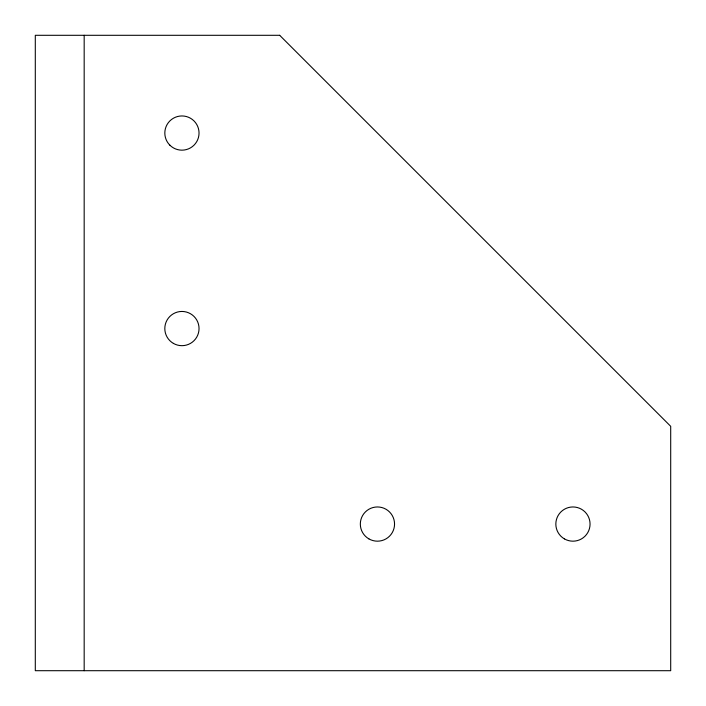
<?xml version="1.0" encoding="UTF-8"?>
<svg xmlns="http://www.w3.org/2000/svg" width="706" height="706" viewBox="0 0 706 706"><rect width="100%" height="100%" fill="white"/><g stroke="black" fill="none" stroke-linecap="round" stroke-linejoin="round"><path stroke-width="1.06" d="M84.173 35.3L84.173 670.7M279.682 35.3L35.3 35.3L35.3 670.7L670.7 670.7L670.7 426.318L279.682 35.3M169.837 145.154A17.103 17.103 0 0 0 198.457 137.485A17.103 17.103 0 0 0 177.506 116.534A17.103 17.103 0 0 0 169.837 145.154M173.376 343.381A17.103 17.103 0 0 0 199.039 328.564A17.103 17.103 0 0 0 173.376 313.746A17.103 17.103 0 0 0 173.376 343.381M564.394 538.881A17.103 17.103 0 0 0 590.057 524.073A17.103 17.103 0 0 0 564.394 509.255A17.103 17.103 0 0 0 564.394 538.881M368.885 538.881A17.103 17.103 0 0 0 394.548 524.073A17.103 17.103 0 0 0 368.885 509.255A17.103 17.103 0 0 0 368.885 538.881"/></g></svg>
